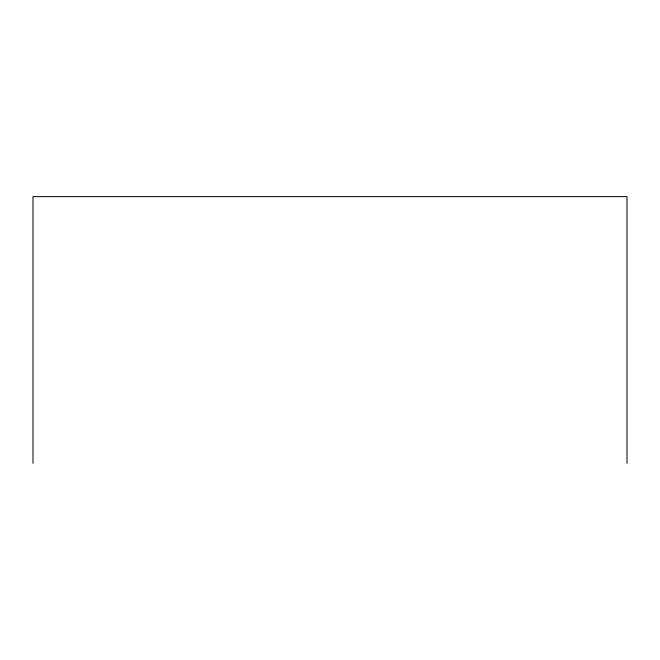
<?xml version="1.0" encoding="UTF-8"?>
<svg xmlns="http://www.w3.org/2000/svg" width="660" height="660" viewBox="0 0 660 660"><rect width="100%" height="100%" fill="white"/><g stroke="black" fill="none" stroke-linecap="round" stroke-linejoin="round"><path stroke-width="0.99" d="M627 463.369L627 196.63L33 196.63L33 463.369"/></g></svg>
